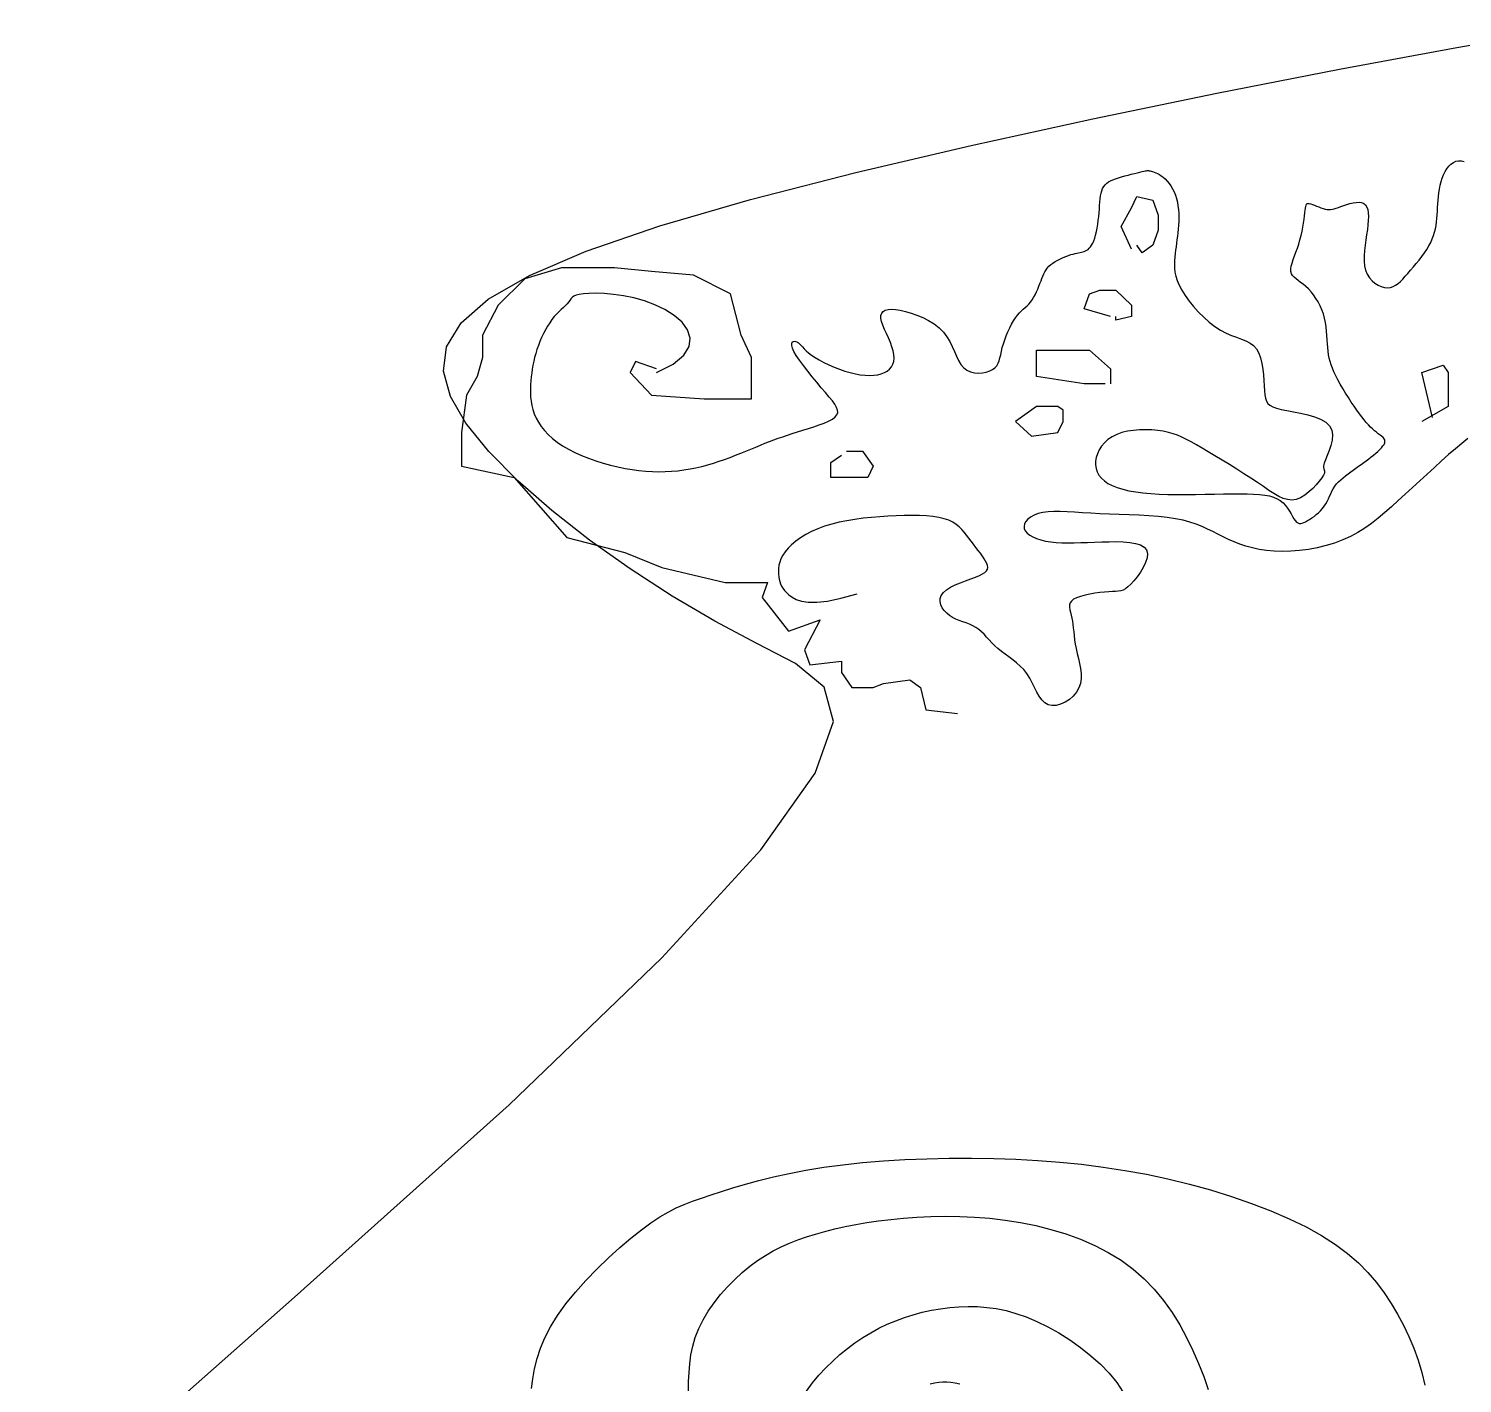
# Model space of a CAD drawing. Extents: x 438 to 4679, y 3545 to 7651.
# Drawn here: x 1287.3 to 1357.5, y 5948.5 to 6014.8 of the extents above; entities that cross this region are included whole.
import ezdxf

# ---------------------------------------------------------------- set-up
doc = ezdxf.new("R2010")
doc.units = 0
doc.header["$MEASUREMENT"] = 0
for name, color, linetype in [('3', 3, 'CONTINUOUS'), ('4', 4, 'CONTINUOUS'), ('7', 7, 'CONTINUOUS')]:
    doc.layers.add(name, color=color, linetype=linetype)

# ---------------------------------------------------------------- blocks, each defined once
blk = doc.blocks.new('风筝-01')
at = {"layer": '3'}
for points in [[(4.33412, 3.0741), (4.3416, 3.07955), (4.3464, 3.0851), (4.34886, 3.09064), (4.34932, 3.09605), (4.34812, 3.10123), (4.34559, 3.10604), (4.34206, 3.11038), (4.33789, 3.11414), (4.33336, 3.11721), (4.32865, 3.11965), (4.32387, 3.12151), (4.31916, 3.12286), (4.31465, 3.12376), (4.31046, 3.12428), (4.30672, 3.12449), (4.30356, 3.12444), (4.30107, 3.1242), (4.29918, 3.1238), (4.29778, 3.12324), (4.29676, 3.12256), (4.29603, 3.12176), (4.29547, 3.12087), (4.29497, 3.11991), (4.29443, 3.11889), (4.29377, 3.11783), (4.29297, 3.11671), (4.29208, 3.11552), (4.29111, 3.11424), (4.29008, 3.11284), (4.28902, 3.11131), (4.28795, 3.10964), (4.28689, 3.1078), (4.28587, 3.10577), (4.28489, 3.1036), (4.28395, 3.10129), (4.28307, 3.09888), (4.28224, 3.09639), (4.28148, 3.09386), (4.28078, 3.09131), (4.28015, 3.08877), (4.27959, 3.08626), (4.2791, 3.08378), (4.27867, 3.08132), (4.27831, 3.07886), (4.278, 3.07641), (4.27775, 3.07394), (4.27754, 3.07146), (4.27737, 3.06895), (4.27724, 3.06641), (4.27717, 3.06383), (4.27717, 3.06123), (4.27727, 3.0586), (4.27748, 3.05595), (4.27781, 3.05329), (4.2783, 3.05062), (4.27895, 3.04795), (4.27979, 3.04527), (4.28083, 3.04261), (4.28207, 3.03998), (4.28352, 3.03739), (4.28519, 3.03486), (4.2871, 3.03239), (4.28925, 3.03001), (4.29165, 3.02773), (4.29431, 3.02556), (4.29718, 3.02351), (4.30023, 3.02159), (4.30341, 3.0198), (4.30669, 3.01817), (4.31001, 3.0167), (4.31335, 3.01539), (4.31666, 3.01426), (4.31989, 3.01331), (4.32306, 3.01254), (4.32616, 3.01195), (4.32921, 3.01153), (4.33219, 3.01128), (4.33513, 3.01119), (4.33802, 3.01126), (4.34086, 3.01148), (4.34367, 3.01185), (4.34644, 3.01236), (4.34918, 3.013), (4.35188, 3.01376), (4.35454, 3.01463), (4.35716, 3.01561), (4.35975, 3.01667), (4.36229, 3.01782), (4.3648, 3.01905), (4.36727, 3.02032), (4.3697, 3.02164), (4.37207, 3.02298), (4.37438, 3.02431), (4.37664, 3.02563), (4.37883, 3.0269), (4.38095, 3.02813), (4.383, 3.02928), (4.385, 3.03038), (4.38699, 3.03142), (4.38898, 3.03244), (4.39101, 3.03343), (4.39311, 3.03443), (4.3953, 3.03543), (4.39761, 3.03645), (4.40006, 3.03751), (4.40257, 3.03861), (4.40507, 3.03974), (4.40749, 3.04091), (4.40973, 3.04212), (4.41173, 3.04336), (4.41341, 3.04464), (4.41468, 3.04596), (4.41548, 3.04733), (4.41584, 3.04877), (4.41577, 3.05033), (4.41532, 3.05206), (4.41452, 3.05399), (4.4134, 3.05616), (4.41198, 3.05863), (4.41031, 3.06142), (4.40843, 3.06456), (4.40641, 3.06796), (4.40433, 3.07151), (4.40228, 3.0751), (4.40034, 3.07861), (4.39859, 3.08193), (4.39713, 3.08496), (4.39603, 3.08758), (4.39535, 3.08971), (4.39505, 3.09135), (4.39506, 3.09256), (4.39533, 3.09338), (4.39579, 3.09384), (4.39636, 3.09399), (4.39699, 3.09387), (4.39761, 3.09353), (4.39818, 3.09299), (4.39872, 3.09228), (4.39927, 3.09142), (4.3999, 3.09041), (4.40063, 3.08926), (4.40152, 3.08801), (4.40262, 3.08665), (4.40396, 3.0852), (4.40559, 3.08369), (4.40747, 3.08213), (4.40956, 3.08058), (4.4118, 3.07906), (4.41416, 3.07762), (4.41658, 3.07628), (4.41901, 3.0751), (4.42143, 3.0741), (4.42377, 3.07332), (4.42602, 3.07277), (4.42817, 3.07243), (4.43021, 3.07232), (4.43211, 3.07243), (4.43387, 3.07277), (4.43547, 3.07332), (4.4369, 3.0741), (4.43815, 3.07511), (4.4392, 3.07633), (4.44004, 3.07776), (4.44067, 3.07941), (4.44108, 3.08125), (4.44126, 3.0833), (4.44119, 3.08554), (4.44087, 3.08798), (4.44031, 3.09059), (4.43956, 3.09332), (4.43869, 3.0961), (4.4378, 3.09888), (4.43693, 3.10158), (4.43618, 3.10414), (4.43562, 3.1065), (4.43532, 3.10859), (4.43533, 3.11035), (4.43567, 3.11179), (4.43633, 3.1129), (4.4373, 3.11369), (4.43856, 3.11417), (4.44011, 3.11433), (4.44195, 3.11419), (4.44405, 3.11374), (4.4464, 3.113), (4.44893, 3.11196), (4.45156, 3.11064), (4.45422, 3.10903), (4.45682, 3.10715), (4.45928, 3.10499), (4.46153, 3.10256), (4.46349, 3.09987), (4.4651, 3.09693), (4.46642, 3.09383), (4.46753, 3.09066), (4.4685, 3.08753), (4.46942, 3.08453), (4.47036, 3.08175), (4.4714, 3.0793), (4.47262, 3.07728), (4.47408, 3.07575), (4.47573, 3.07469), (4.4775, 3.07408), (4.47932, 3.07386), (4.48112, 3.07399), (4.48283, 3.07443), (4.48439, 3.07515), (4.48572, 3.07609), (4.48677, 3.07722), (4.48757, 3.07853), (4.48818, 3.08002), (4.48864, 3.08169), (4.48901, 3.08351), (4.48934, 3.08551), (4.48968, 3.08766), (4.49008, 3.08996), (4.49058, 3.0924), (4.49118, 3.09494), (4.49186, 3.09751), (4.49261, 3.10007), (4.49342, 3.10255), (4.49427, 3.1049), (4.49514, 3.10706), (4.49603, 3.10898), (4.49693, 3.11063), (4.49781, 3.11204), (4.49869, 3.11327), (4.49956, 3.11438), (4.5004, 3.11544), (4.50122, 3.11651), (4.50202, 3.11764), (4.50278, 3.11889), (4.50351, 3.12032), (4.50419, 3.12189), (4.50485, 3.12357), (4.50546, 3.12533), (4.50604, 3.12713), (4.50658, 3.12893), (4.50708, 3.13068), (4.50754, 3.13237), (4.50797, 3.13395), (4.50839, 3.13543), (4.50882, 3.13681), (4.50928, 3.13812), (4.50979, 3.13934), (4.51039, 3.14051), (4.51109, 3.14161), (4.51191, 3.14267), (4.51287, 3.14369), (4.51395, 3.14467), (4.51511, 3.14559), (4.51632, 3.14644), (4.51755, 3.14722), (4.51877, 3.14791), (4.51994, 3.14852), (4.52104, 3.14902), (4.52202, 3.14941), (4.52291, 3.14972), (4.52372, 3.14996), (4.52446, 3.15016), (4.52514, 3.15034), (4.52578, 3.15052), (4.52639, 3.15073), (4.52699, 3.151), (4.52758, 3.15134), (4.52817, 3.15177), (4.52875, 3.15233), (4.52932, 3.15303), (4.52987, 3.1539), (4.53039, 3.15496), (4.53089, 3.15623), (4.53135, 3.15774), (4.53178, 3.15949), (4.53217, 3.16147), (4.53253, 3.16362), (4.53284, 3.16591), (4.53312, 3.16829), (4.53336, 3.17072), (4.53357, 3.17316), (4.53373, 3.17557), (4.53387, 3.17791), (4.53398, 3.18016), (4.5341, 3.18231), (4.53423, 3.18434), (4.5344, 3.18624), (4.53463, 3.188), (4.53493, 3.1896), (4.53532, 3.19103), (4.53582, 3.19228), (4.53644, 3.19336), (4.53716, 3.19431), (4.538, 3.19514), (4.53895, 3.19588), (4.54001, 3.19655), (4.54118, 3.19717), (4.54247, 3.19777), (4.54385, 3.19836), (4.54531, 3.19894), (4.5468, 3.19951), (4.54827, 3.20005), (4.54969, 3.20055), (4.551, 3.201), (4.55218, 3.2014), (4.55318, 3.20173), (4.55397, 3.20199), (4.55458, 3.20218), (4.55504, 3.20231), (4.55541, 3.20238), (4.55573, 3.20239), (4.55603, 3.20234), (4.55635, 3.20226), (4.55675, 3.20213), (4.55725, 3.20196), (4.55785, 3.20173), (4.55853, 3.20143), (4.55928, 3.20104), (4.56009, 3.20053), (4.56094, 3.1999), (4.56181, 3.19911), (4.56271, 3.19816), (4.5636, 3.19703), (4.56447, 3.19572), (4.56532, 3.19425), (4.56613, 3.19262), (4.56688, 3.19083), (4.56756, 3.18891), (4.56816, 3.18686), (4.56866, 3.18469), (4.56905, 3.18241), (4.56934, 3.18004), (4.56954, 3.1776), (4.56965, 3.17513), (4.56969, 3.17263), (4.56966, 3.17014), (4.56958, 3.16768), (4.56945, 3.16527), (4.56929, 3.16292), (4.56909, 3.16064), (4.56888, 3.1584), (4.56866, 3.1562), (4.56844, 3.15401), (4.56822, 3.15183), (4.56803, 3.14964), (4.56786, 3.14743), (4.56774, 3.14518), (4.56769, 3.14287), (4.56775, 3.14047), (4.56796, 3.13797), (4.56836, 3.13533), (4.56898, 3.13255), (4.56986, 3.12959), (4.57104, 3.12642), (4.57254, 3.12306), (4.57433, 3.11956), (4.57635, 3.11603), (4.57858, 3.11255), (4.58095, 3.10922), (4.58343, 3.10614), (4.58596, 3.10338), (4.5885, 3.10106), (4.59101, 3.09921), (4.59344, 3.09775), (4.59578, 3.09653), (4.59798, 3.09541), (4.60001, 3.09425), (4.60184, 3.09292), (4.60344, 3.09127), (4.60477, 3.08917), (4.60582, 3.08651), (4.60661, 3.0834), (4.60719, 3.07996), (4.6076, 3.07633), (4.60788, 3.07265), (4.60806, 3.06905), (4.60821, 3.06565), (4.60834, 3.06261), (4.60852, 3.06002), (4.6088, 3.05785), (4.60923, 3.05606), (4.60988, 3.05458), (4.61081, 3.05337), (4.61208, 3.05235), (4.61375, 3.05149), (4.61588, 3.05072), (4.6185, 3.04998), (4.62147, 3.04922), (4.62464, 3.04837), (4.62784, 3.04735), (4.63091, 3.04611), (4.63369, 3.04459), (4.63601, 3.04271), (4.63771, 3.04041), (4.63868, 3.03767), (4.63901, 3.03458), (4.63884, 3.03129), (4.63831, 3.02793), (4.63755, 3.02465), (4.63671, 3.02158), (4.63592, 3.01886), (4.63533, 3.01663), (4.63504, 3.01499), (4.63499, 3.01384), (4.6351, 3.01303), (4.63528, 3.01242), (4.63544, 3.01187), (4.6355, 3.01123), (4.63536, 3.01035), (4.63493, 3.0091), (4.63416, 3.00738), (4.63307, 3.00529), (4.6317, 3.00299), (4.63012, 3.00063), (4.62837, 2.99836), (4.62651, 2.99634), (4.62458, 2.99472), (4.62263, 2.99364), (4.62071, 2.99324), (4.61879, 2.99348), (4.61683, 2.99428), (4.61479, 2.99558), (4.61265, 2.9973), (4.61035, 2.99939), (4.60787, 3.00176), (4.60517, 3.00435), (4.60222, 3.00709), (4.59909, 3.00993), (4.59583, 3.01281), (4.59252, 3.01569), (4.58923, 3.01852), (4.58603, 3.02123), (4.58298, 3.02379), (4.58017, 3.02615), (4.57763, 3.02825), (4.57532, 3.0301), (4.57318, 3.03173), (4.57114, 3.03313), (4.56914, 3.03433), (4.56711, 3.03534), (4.56499, 3.03618), (4.56271, 3.03685), (4.56022, 3.03736), (4.55758, 3.03771), (4.55483, 3.03786), (4.55204, 3.03779), (4.54927, 3.03748), (4.54658, 3.0369), (4.54402, 3.03604), (4.54167, 3.03487), (4.53957, 3.03337), (4.53773, 3.03159), (4.53615, 3.02958), (4.53483, 3.02738), (4.53377, 3.02506), (4.53297, 3.02266), (4.53243, 3.02023), (4.53215, 3.01782), (4.53213, 3.01548), (4.53238, 3.01323), (4.53289, 3.01109), (4.53369, 3.00905), (4.53476, 3.00715), (4.53611, 3.00539), (4.53775, 3.00379), (4.53969, 3.00236), (4.54192, 3.00112), (4.54443, 3.00005), (4.54721, 2.99915), (4.55025, 2.9984), (4.55354, 2.99781), (4.55704, 2.99735), (4.56077, 2.99702), (4.56469, 2.99682), (4.56879, 2.99672), (4.57301, 2.99671), (4.57729, 2.99677), (4.58156, 2.99687), (4.58575, 2.99698), (4.5898, 2.99709), (4.59365, 2.99718), (4.59723, 2.99721), (4.60049, 2.99717), (4.60343, 2.99703), (4.60608, 2.99677), (4.60844, 2.99637), (4.61055, 2.9958), (4.61241, 2.99504), (4.61405, 2.99406), (4.61549, 2.99285), (4.61674, 2.9914), (4.61782, 2.98976), (4.61877, 2.988), (4.6196, 2.98621), (4.62034, 2.98446), (4.62101, 2.98282), (4.62163, 2.98136), (4.62223, 2.98017), (4.62283, 2.97929), (4.62344, 2.97872), (4.62406, 2.97843), (4.62471, 2.97839), (4.6254, 2.97857), (4.62614, 2.97894), (4.62693, 2.97949), (4.62779, 2.98017), (4.62872, 2.98097), (4.62969, 2.98187), (4.6307, 2.98288), (4.63171, 2.98398), (4.6327, 2.98518), (4.63365, 2.98647), (4.63453, 2.98784), (4.63533, 2.98929), (4.63602, 2.99081), (4.63663, 2.99238), (4.63719, 2.99399), (4.63771, 2.99563), (4.63824, 2.99726), (4.63879, 2.99887), (4.6394, 3.00045), (4.64009, 3.00197), (4.64089, 3.00342), (4.64178, 3.0048), (4.64276, 3.00613), (4.64381, 3.00742), (4.64492, 3.00866), (4.64606, 3.00988), (4.64724, 3.01108), (4.64843, 3.01227), (4.64962, 3.01346), (4.6508, 3.01465), (4.65198, 3.01584), (4.65314, 3.01703), (4.65428, 3.01822), (4.6554, 3.01941), (4.65649, 3.0206), (4.65755, 3.02179), (4.65857, 3.02297), (4.65953, 3.02415), (4.66041, 3.02531), (4.66117, 3.02644), (4.66181, 3.02754), (4.6623, 3.02859), (4.6626, 3.02958), (4.66271, 3.03051), (4.66261, 3.03136), (4.6623, 3.03217), (4.66183, 3.03295), (4.66122, 3.03373), (4.6605, 3.03452), (4.6597, 3.03536), (4.65884, 3.03626), (4.65795, 3.03724), (4.65706, 3.03834), (4.65615, 3.03957), (4.65523, 3.04093), (4.65428, 3.04245), (4.65329, 3.04413), (4.65226, 3.04599), (4.65117, 3.04805), (4.65001, 3.05032), (4.64879, 3.0528), (4.64752, 3.05546), (4.64623, 3.05823), (4.64495, 3.06107), (4.64371, 3.06394), (4.64253, 3.06677), (4.64145, 3.06951), (4.64049, 3.07212), (4.63967, 3.07456), (4.63898, 3.07686), (4.63842, 3.07906), (4.63796, 3.08119), (4.63759, 3.08331), (4.63731, 3.08544), (4.63709, 3.08765), (4.63692, 3.08996), (4.63678, 3.09241), (4.63666, 3.09498), (4.63653, 3.09764), (4.63637, 3.10036), (4.63615, 3.10313), (4.63586, 3.1059), (4.63546, 3.10865), (4.63493, 3.11136), (4.63427, 3.114), (4.63347, 3.11654), (4.63256, 3.11897), (4.63156, 3.12127), (4.63048, 3.12342), (4.62935, 3.12541), (4.62818, 3.12721), (4.627, 3.1288), (4.62581, 3.13019), (4.62466, 3.1314), (4.62357, 3.13251), (4.62258, 3.13356), (4.62172, 3.13461), (4.62102, 3.13571), (4.62052, 3.13693), (4.62025, 3.13831), (4.62022, 3.13991), (4.62042, 3.14171), (4.62079, 3.14369), (4.62129, 3.14585), (4.62189, 3.14815), (4.62254, 3.15058), (4.6232, 3.15312), (4.62382, 3.15575), (4.62438, 3.15846), (4.62487, 3.16119), (4.62529, 3.16391), (4.62566, 3.16655), (4.62596, 3.16909), (4.62622, 3.17147), (4.62643, 3.17365), (4.6266, 3.17557), (4.62673, 3.17721), (4.62685, 3.17856), (4.62698, 3.17965), (4.62714, 3.18048), (4.62736, 3.18106), (4.62766, 3.18142), (4.62806, 3.18157), (4.62858, 3.18152), (4.62925, 3.18128), (4.63003, 3.1809), (4.63091, 3.18042), (4.63186, 3.17988), (4.63284, 3.17932), (4.63383, 3.17879), (4.6348, 3.17831), (4.63573, 3.17795), (4.63659, 3.17773), (4.6374, 3.17764), (4.6382, 3.17769), (4.639, 3.17785), (4.63984, 3.17813), (4.64075, 3.17851), (4.64175, 3.17898), (4.64287, 3.17954), (4.64413, 3.18016), (4.64549, 3.18079), (4.6469, 3.18138), (4.64833, 3.18186), (4.64971, 3.18218), (4.65102, 3.18227), (4.65219, 3.18207), (4.65319, 3.18152), (4.65397, 3.18057), (4.65455, 3.17925), (4.65495, 3.17757), (4.65517, 3.17557), (4.65525, 3.17327), (4.6552, 3.1707), (4.65503, 3.16789), (4.65478, 3.16487), (4.65445, 3.16167), (4.65409, 3.15834), (4.65376, 3.15494), (4.65349, 3.15154), (4.65333, 3.1482), (4.65332, 3.14497), (4.65353, 3.14192), (4.65398, 3.13911), (4.65472, 3.13658), (4.6557, 3.13436), (4.65688, 3.13246), (4.6582, 3.13088), (4.65961, 3.12964), (4.66107, 3.12874), (4.66252, 3.12819), (4.6639, 3.12801), (4.66519, 3.12819), (4.66639, 3.12871), (4.66752, 3.12954), (4.66862, 3.13064), (4.66969, 3.13198), (4.67077, 3.13353), (4.67187, 3.13525), (4.67303, 3.13713), (4.67425, 3.13911), (4.67552, 3.14119), (4.67681, 3.14334), (4.67809, 3.14555), (4.67933, 3.14779), (4.68051, 3.15006), (4.68159, 3.15232), (4.68256, 3.15456), (4.68338, 3.15678), (4.68406, 3.15896), (4.68463, 3.16113), (4.68509, 3.16328), (4.68545, 3.16544), (4.68574, 3.16761), (4.68596, 3.16979), (4.68613, 3.172), (4.68626, 3.17425), (4.68637, 3.17653), (4.68647, 3.17884), (4.68657, 3.18117), (4.6867, 3.18352), (4.68685, 3.18588), (4.68705, 3.18826), (4.68732, 3.19063), (4.68765, 3.19301), (4.68807, 3.19534), (4.68857, 3.1976), (4.68915, 3.19975), (4.68983, 3.20175), (4.69061, 3.20356), (4.69149, 3.20516), (4.69248, 3.20649), (4.69357, 3.20752), (4.69474, 3.20824), (4.69596, 3.20861), (4.69719, 3.20862), (4.6984, 3.20823)], [(4.70017, 3.03236), (4.69737, 3.02918), (4.69446, 3.02575), (4.69142, 3.02204), (4.68825, 3.0181), (4.68501, 3.01398), (4.68171, 3.00975), (4.6784, 3.00546), (4.6751, 3.00117), (4.67184, 2.99695), (4.66867, 2.99285), (4.66559, 2.98893), (4.66258, 2.98522), (4.6596, 2.98171), (4.65661, 2.97843), (4.65356, 2.9754), (4.65042, 2.97262), (4.64713, 2.97011), (4.64366, 2.96788), (4.63999, 2.96595), (4.63615, 2.96431), (4.6322, 2.96298), (4.62819, 2.96194), (4.62418, 2.96119), (4.62022, 2.96075), (4.61638, 2.9606), (4.61271, 2.96075), (4.60925, 2.96119), (4.60599, 2.96189), (4.60291, 2.96283), (4.60001, 2.96397), (4.59725, 2.96527), (4.59463, 2.96671), (4.59211, 2.96825), (4.58969, 2.96986), (4.58734, 2.97151), (4.585, 2.97316), (4.58263, 2.97479), (4.58017, 2.97635), (4.57755, 2.97783), (4.57473, 2.97917), (4.57166, 2.98036), (4.56826, 2.98136), (4.56452, 2.98214), (4.56047, 2.98275), (4.55621, 2.9832), (4.55179, 2.98354), (4.5473, 2.9838), (4.54281, 2.98403), (4.5384, 2.98426), (4.53413, 2.98453), (4.53008, 2.98486), (4.52625, 2.98521), (4.52266, 2.98555), (4.5193, 2.98582), (4.51618, 2.98598), (4.51332, 2.98598), (4.5107, 2.98578), (4.50834, 2.98532), (4.50624, 2.98459), (4.50441, 2.9836), (4.50287, 2.98241), (4.50164, 2.98106), (4.50072, 2.9796), (4.50013, 2.97808), (4.49989, 2.97653), (4.5, 2.97502), (4.50048, 2.97357), (4.5013, 2.97221), (4.50244, 2.97095), (4.50387, 2.96981), (4.50556, 2.9688), (4.50748, 2.96794), (4.50961, 2.96723), (4.51191, 2.96669), (4.51436, 2.96634), (4.51696, 2.96614), (4.51968, 2.96607), (4.52252, 2.9661), (4.52548, 2.96621), (4.52854, 2.96636), (4.53169, 2.96653), (4.53493, 2.96669), (4.53822, 2.96681), (4.54149, 2.96684), (4.54464, 2.9667), (4.54758, 2.96635), (4.55019, 2.96571), (4.55239, 2.96474), (4.55408, 2.96337), (4.55517, 2.96154), (4.55557, 2.95922), (4.55539, 2.95652), (4.55472, 2.95356), (4.55368, 2.95049), (4.55237, 2.94744), (4.55092, 2.94454), (4.54944, 2.94193), (4.54802, 2.93974), (4.54677, 2.93807), (4.54563, 2.93688), (4.54457, 2.93608), (4.54351, 2.93558), (4.54239, 2.9353), (4.54116, 2.93517), (4.53975, 2.93509), (4.5381, 2.93498), (4.53618, 2.93478), (4.53406, 2.93446), (4.53182, 2.93404), (4.52957, 2.9335), (4.52739, 2.93285), (4.52538, 2.93209), (4.52362, 2.93121), (4.52223, 2.93023), (4.52125, 2.92913), (4.52065, 2.92792), (4.52037, 2.92661), (4.52034, 2.92517), (4.5205, 2.92363), (4.52078, 2.92198), (4.52111, 2.92021), (4.52143, 2.91834), (4.5217, 2.91635), (4.52191, 2.91424), (4.5221, 2.91202), (4.52228, 2.90967), (4.52247, 2.90719), (4.52272, 2.90457), (4.52302, 2.90182), (4.52342, 2.89892), (4.52391, 2.89588), (4.52444, 2.89273), (4.52494, 2.88952), (4.52535, 2.88628), (4.52559, 2.88307), (4.52559, 2.87991), (4.52529, 2.87686), (4.52461, 2.87395), (4.52351, 2.87123), (4.52205, 2.86876), (4.52032, 2.86662), (4.51841, 2.86488), (4.5164, 2.8636), (4.51439, 2.86285), (4.51247, 2.86271), (4.51072, 2.86324), (4.5092, 2.86449), (4.50789, 2.86634), (4.50673, 2.86868), (4.50566, 2.87137), (4.50463, 2.87428), (4.50357, 2.87729), (4.50245, 2.88026), (4.50119, 2.88306), (4.49977, 2.8856), (4.4982, 2.88788), (4.49653, 2.88996), (4.49479, 2.89188), (4.49304, 2.89369), (4.49132, 2.89544), (4.48965, 2.89716), (4.4881, 2.89892), (4.48668, 2.90073), (4.48537, 2.90258), (4.48416, 2.90443), (4.48299, 2.90625), (4.48184, 2.90799), (4.48067, 2.90962), (4.47946, 2.9111), (4.47818, 2.91239), (4.47678, 2.91348), (4.47531, 2.9144), (4.47378, 2.91523), (4.47222, 2.91601), (4.47066, 2.91681), (4.46913, 2.91769), (4.46766, 2.91871), (4.46627, 2.91992), (4.46499, 2.92138), (4.46388, 2.92305), (4.46298, 2.92488), (4.46235, 2.92681), (4.46203, 2.9288), (4.46208, 2.93079), (4.46255, 2.93274), (4.46349, 2.93459), (4.46492, 2.9363), (4.46676, 2.93788), (4.46888, 2.93933), (4.47118, 2.94068), (4.47353, 2.94194), (4.47583, 2.94312), (4.47794, 2.94423), (4.47976, 2.94529), (4.4812, 2.94632), (4.48226, 2.94733), (4.48298, 2.94835), (4.48338, 2.9494), (4.48351, 2.95051), (4.48339, 2.9517), (4.48306, 2.95299), (4.48254, 2.95441), (4.48187, 2.95596), (4.48108, 2.95764), (4.48019, 2.95943), (4.47922, 2.96129), (4.47819, 2.96321), (4.47713, 2.96516), (4.47606, 2.96712), (4.475, 2.96907), (4.47397, 2.97098), (4.47293, 2.97283), (4.47183, 2.9746), (4.47064, 2.97625), (4.46929, 2.97778), (4.46775, 2.97916), (4.46596, 2.98036), (4.46389, 2.98136), (4.4615, 2.98214), (4.4588, 2.98272), (4.45585, 2.98311), (4.45268, 2.98334), (4.44932, 2.98342), (4.44581, 2.98336), (4.44219, 2.9832), (4.43849, 2.98294), (4.43476, 2.98261), (4.43101, 2.98218), (4.42729, 2.98163), (4.42361, 2.98096), (4.42, 2.98014), (4.4165, 2.97915), (4.41313, 2.97798), (4.40992, 2.9766), (4.40689, 2.97501), (4.40406, 2.97323), (4.40144, 2.97129), (4.39905, 2.96922), (4.39691, 2.96706), (4.39502, 2.96484), (4.3934, 2.96259), (4.39206, 2.96035), (4.39101, 2.95814), (4.39023, 2.95598), (4.38968, 2.95387), (4.38933, 2.95183), (4.38915, 2.94986), (4.3891, 2.94798), (4.38916, 2.94619), (4.38928, 2.9445), (4.38945, 2.94291), (4.38969, 2.94142), (4.39001, 2.93999), (4.39045, 2.9386), (4.39102, 2.93723), (4.39176, 2.93586), (4.3927, 2.93446), (4.39384, 2.933), (4.39525, 2.93151), (4.39706, 2.93012), (4.39941, 2.929), (4.40245, 2.92835), (4.40634, 2.92832), (4.41123, 2.9291), (4.41726, 2.93087), (4.4246, 2.9338)], [(4.54842, 3.15258), (4.54366, 3.16685), (4.54842, 3.17874), (4.5508, 3.18588), (4.55794, 3.1835), (4.56032, 3.17399), (4.56032, 3.16447), (4.55794, 3.15496), (4.55318, 3.15021), (4.5508, 3.15496)], [(4.33412, 3.07648), (4.32459, 3.08124), (4.32221, 3.0741), (4.33174, 3.05984), (4.35555, 3.05746), (4.37698, 3.05746), (4.37698, 3.08362), (4.37222, 3.09789), (4.36745, 3.12405), (4.35079, 3.13594), (4.33174, 3.13831), (4.31507, 3.14069), (4.29126, 3.14069), (4.27459, 3.13356), (4.26268, 3.11691), (4.25554, 3.09789), (4.25554, 3.08362), (4.25316, 3.07173), (4.2484, 3.05984), (4.24602, 3.03605), (4.24602, 3.01465), (4.26983, 3.00752), (4.29364, 2.96947), (4.31983, 2.95995), (4.3365, 2.95044), (4.36507, 2.94093), (4.38412, 2.94093), (4.38174, 2.93142), (4.39365, 2.91001), (4.40793, 2.91715), (4.40079, 2.89812), (4.40317, 2.88861), (4.41746, 2.89099), (4.41746, 2.88623), (4.41746, 2.88385), (4.42222, 2.87434), (4.43174, 2.87434), (4.43651, 2.87672), (4.44841, 2.8791), (4.45317, 2.87434), (4.45555, 2.86007), (4.46984, 2.8577)], [(4.53889, 3.10978), (4.52699, 3.11453), (4.52937, 3.12405), (4.53413, 3.12642), (4.54128, 3.12642), (4.54842, 3.11691), (4.54842, 3.10978), (4.54128, 3.1074), (4.54128, 3.10978)], [(4.53651, 3.06697), (4.52699, 3.06697), (4.50556, 3.07173), (4.50556, 3.08837), (4.51985, 3.08837), (4.52937, 3.08837), (4.53889, 3.07648), (4.53889, 3.06697)], [(4.68414, 3.04557), (4.67938, 3.0741), (4.6889, 3.07886), (4.69129, 3.0741), (4.69129, 3.0527), (4.67938, 3.04319)], [(4.5127, 3.0527), (4.50556, 3.0527), (4.49603, 3.04319), (4.50318, 3.03368), (4.51508, 3.03605), (4.51746, 3.04319), (4.51746, 3.05032), (4.51508, 3.0527), (4.5127, 3.0527)], [(4.41984, 3.02416), (4.42698, 3.02416), (4.43174, 3.01465), (4.42936, 3.00752), (4.41269, 3.00752), (4.41269, 3.01703), (4.41746, 3.02179)], [(4.27771, 2.42917), (4.27828, 2.43544), (4.27908, 2.44177), (4.2802, 2.4482), (4.28171, 2.45477), (4.28368, 2.46149), (4.2862, 2.46841), (4.28933, 2.47555), (4.29312, 2.48293), (4.29746, 2.49043), (4.30221, 2.4979), (4.30724, 2.50521), (4.31239, 2.51222), (4.31754, 2.51879), (4.32253, 2.52477), (4.32723, 2.53002), (4.33153, 2.53446), (4.33552, 2.53816), (4.33928, 2.54125), (4.34294, 2.54387), (4.3466, 2.54614), (4.35037, 2.5482), (4.35435, 2.55017), (4.35866, 2.55218), (4.36338, 2.55434), (4.36855, 2.55661), (4.37417, 2.55895), (4.38026, 2.5613), (4.38683, 2.5636), (4.39388, 2.56581), (4.40143, 2.56787), (4.4095, 2.56972), (4.41806, 2.57132), (4.42707, 2.57266), (4.43645, 2.57375), (4.44612, 2.57457), (4.45601, 2.57513), (4.46604, 2.57543), (4.47613, 2.57548), (4.48622, 2.57526), (4.49623, 2.57478), (4.50616, 2.57402), (4.51603, 2.57296), (4.52585, 2.57157), (4.53562, 2.56983), (4.54536, 2.56773), (4.55508, 2.56524), (4.56479, 2.56234), (4.57448, 2.55901), (4.58407, 2.55528), (4.59347, 2.55119), (4.60257, 2.54676), (4.61129, 2.54202), (4.61951, 2.53702), (4.62716, 2.53178), (4.63412, 2.52633), (4.64033, 2.52071), (4.64583, 2.51491), (4.65071, 2.50893), (4.65503, 2.50279), (4.65888, 2.49647), (4.66232, 2.48998), (4.66545, 2.48332), (4.66832, 2.47648), (4.671, 2.46947), (4.67347, 2.46227), (4.67571, 2.45488), (4.67768, 2.44728), (4.67934, 2.43947), (4.68067, 2.43143)], [(4.3485, 2.42785), (4.34856, 2.43362), (4.34873, 2.43932), (4.34907, 2.44497), (4.34962, 2.45058), (4.35044, 2.45615), (4.35158, 2.4617), (4.35311, 2.46725), (4.35505, 2.47278), (4.35737, 2.47825), (4.36002, 2.48362), (4.36293, 2.48883), (4.36606, 2.49382), (4.36936, 2.49853), (4.37276, 2.50293), (4.37622, 2.50694), (4.37969, 2.51054), (4.38318, 2.51375), (4.38672, 2.51662), (4.39032, 2.51918), (4.394, 2.52148), (4.3978, 2.52356), (4.40172, 2.52547), (4.4058, 2.52725), (4.41005, 2.52894), (4.41448, 2.53053), (4.41911, 2.53201), (4.42394, 2.53337), (4.42899, 2.5346), (4.43427, 2.53569), (4.43978, 2.53663), (4.44555, 2.53741), (4.45156, 2.53801), (4.45781, 2.5384), (4.46425, 2.53856), (4.47085, 2.53845), (4.47758, 2.53803), (4.48441, 2.53728), (4.49131, 2.53616), (4.49823, 2.53464), (4.50516, 2.53269), (4.51203, 2.53028), (4.51879, 2.5274), (4.52539, 2.52402), (4.53177, 2.52012), (4.53788, 2.51569), (4.54367, 2.51068), (4.54907, 2.5051), (4.55406, 2.49892), (4.55864, 2.49222), (4.56282, 2.48506), (4.56664, 2.47752), (4.57011, 2.46967), (4.57325, 2.46161), (4.57609, 2.45339), (4.57865, 2.44509), (4.58095, 2.43679), (4.583, 2.42853)], [(4.40174, 2.42765), (4.40444, 2.4328), (4.40735, 2.43769), (4.41042, 2.44232), (4.41358, 2.44669), (4.41683, 2.4508), (4.42017, 2.45465), (4.42359, 2.45824), (4.4271, 2.46158), (4.4307, 2.46465), (4.43438, 2.46746), (4.43815, 2.47002), (4.44201, 2.47231), (4.44594, 2.47434), (4.44993, 2.47612), (4.45398, 2.47763), (4.45807, 2.47889), (4.4622, 2.47988), (4.46635, 2.48062), (4.4705, 2.48109), (4.47467, 2.4813), (4.47885, 2.48121), (4.48308, 2.48077), (4.48737, 2.47994), (4.49175, 2.47868), (4.49624, 2.47694), (4.50086, 2.47468), (4.50563, 2.47186), (4.51055, 2.46845), (4.51555, 2.46451), (4.52053, 2.46008), (4.52539, 2.45524), (4.53003, 2.45006), (4.53436, 2.4446), (4.53827, 2.43892), (4.54168, 2.43309), (4.5445, 2.42717)], [(4.45756, 2.43216), (4.45956, 2.43277), (4.46145, 2.43319), (4.46327, 2.43341), (4.46507, 2.43343), (4.46692, 2.43324), (4.46887, 2.43281), (4.47097, 2.43215)]]:
    blk.add_lwpolyline(points, dxfattribs=at)
at = {"layer": '7'}
blk.add_lwpolyline([(4.05081, 2.33782), (4.17082, 2.48723), (4.26762, 2.60939), (4.33645, 2.70257), (4.38119, 2.7712), (4.40572, 2.81976), (4.41392, 2.85268), (4.40966, 2.87443), (4.39683, 2.88945), (4.3793, 2.90221), (4.36038, 2.91633), (4.34116, 2.93224), (4.32215, 2.94951), (4.30385, 2.96773), (4.28678, 2.9865), (4.27146, 3.0054), (4.25839, 3.02404), (4.24809, 3.04199), (4.24108, 3.05895), (4.23797, 3.07507), (4.23937, 3.09057), (4.2459, 3.10569), (4.25817, 3.12068), (4.27679, 3.13577), (4.30238, 3.1512), (4.33556, 3.16721), (4.37654, 3.18394), (4.42394, 3.20111), (4.476, 3.21835), (4.53092, 3.23528), (4.58693, 3.25153), (4.64226, 3.26672), (4.69513, 3.28048), (4.74377, 3.29243)], dxfattribs=at)
blk = doc.blocks.new('风筝6')
at = {"layer": '3', "xscale": 43.42158268029161, "yscale": 30.8572590910693, "zscale": 43.42158268029161}
blk.add_blockref('风筝-01', (-113.843, -21.489), dxfattribs=at)

msp = doc.modelspace()

# ---------------------------------------------------------------- block references
at = {"layer": '4', "xscale": 2.5, "yscale": 2.5, "zscale": 2.5}
msp.add_blockref('风筝6', (1132.196, 5814.542), dxfattribs=at)

doc.saveas('drawing.dxf')
